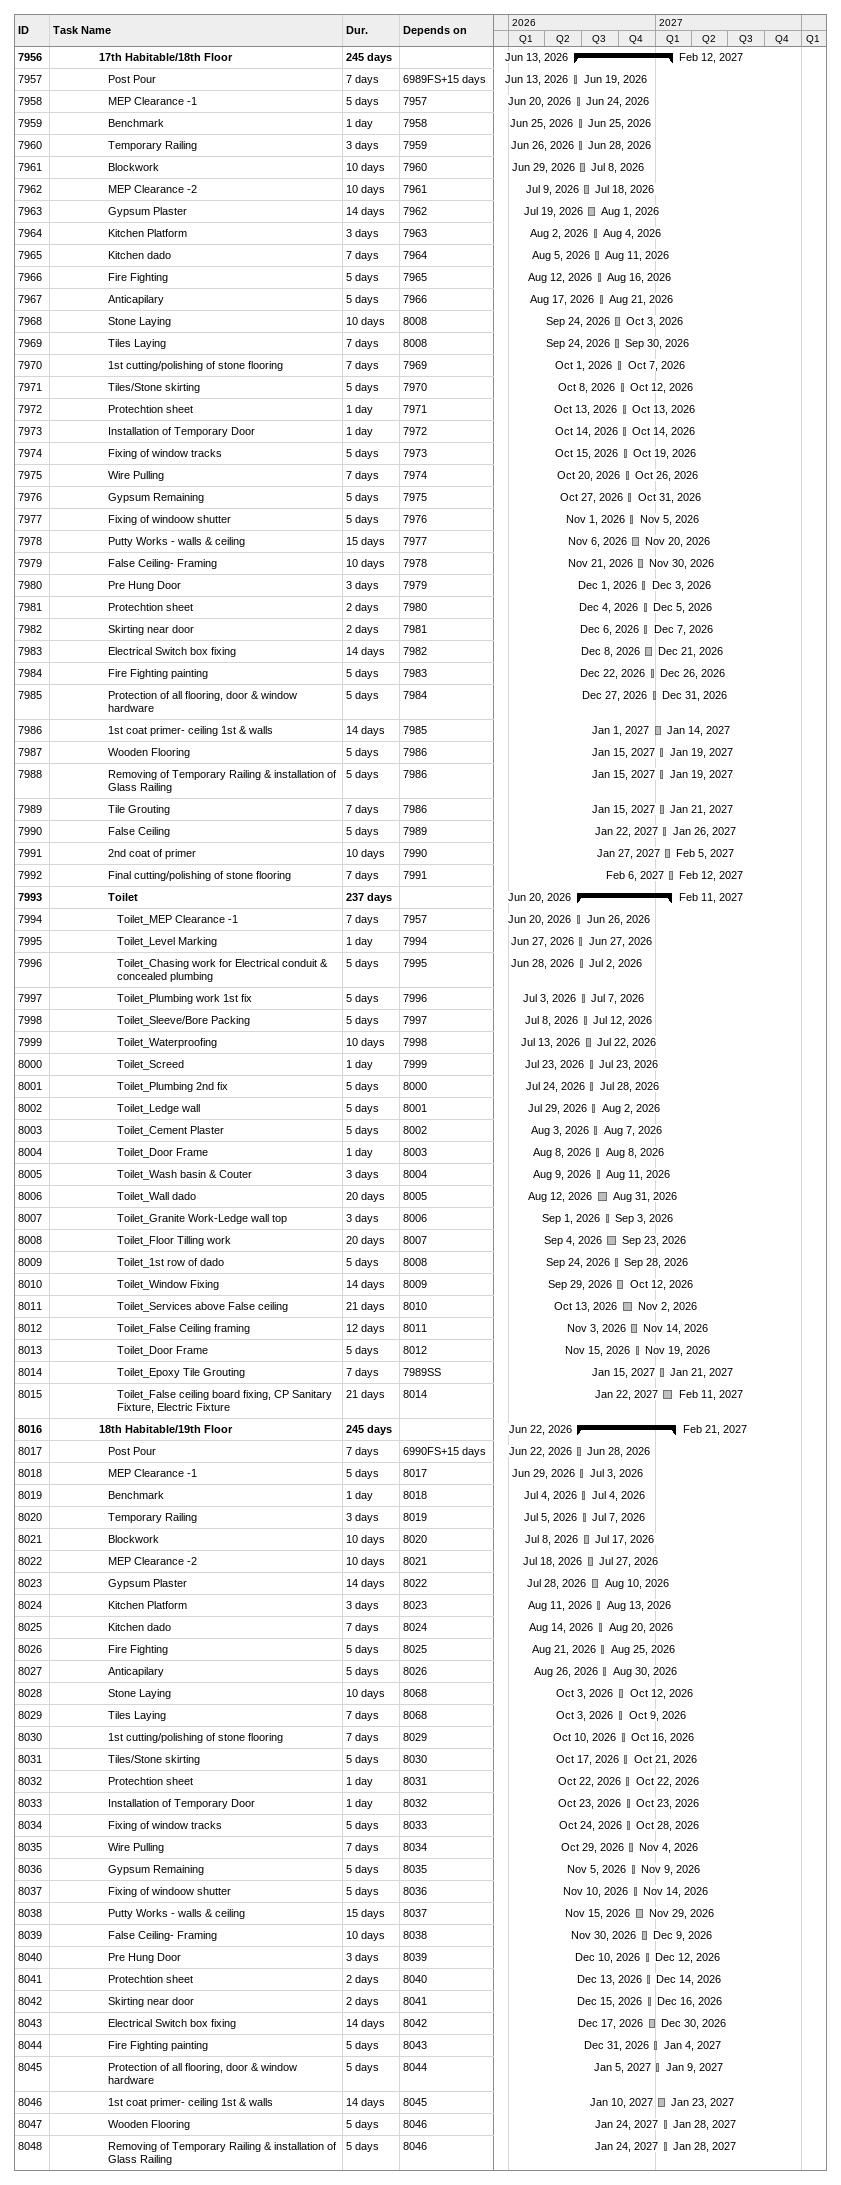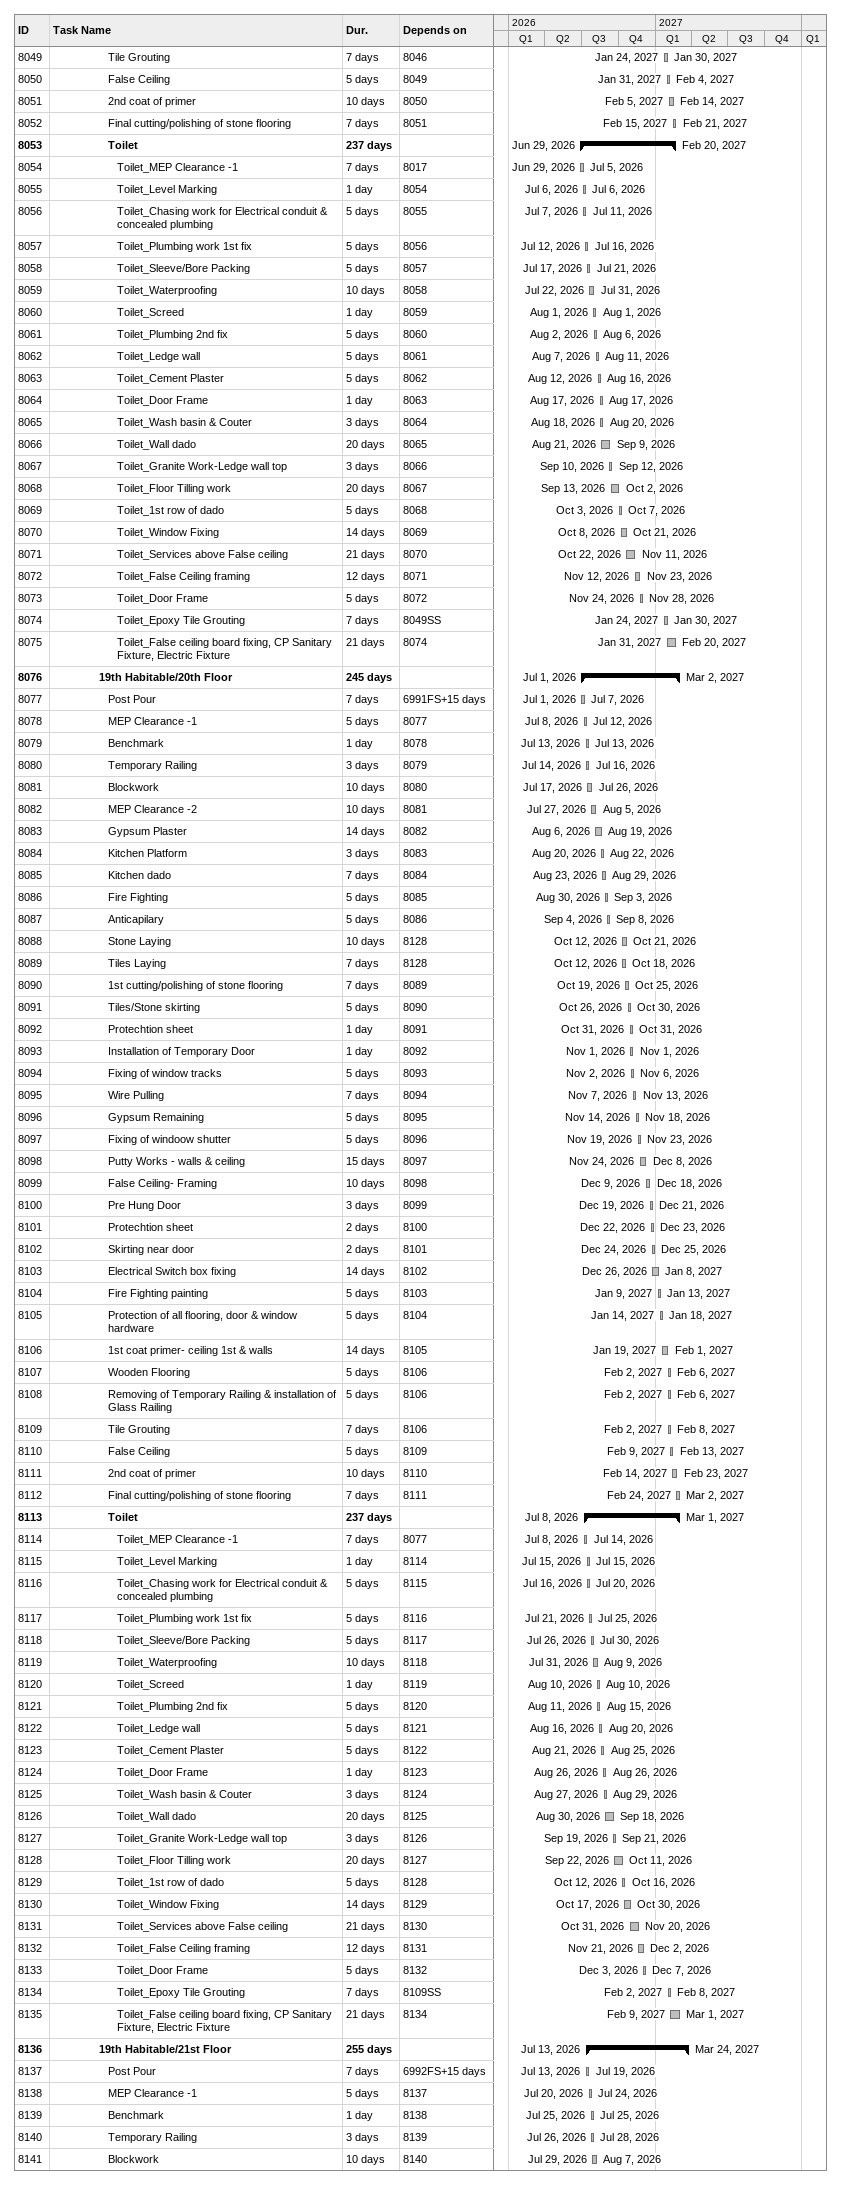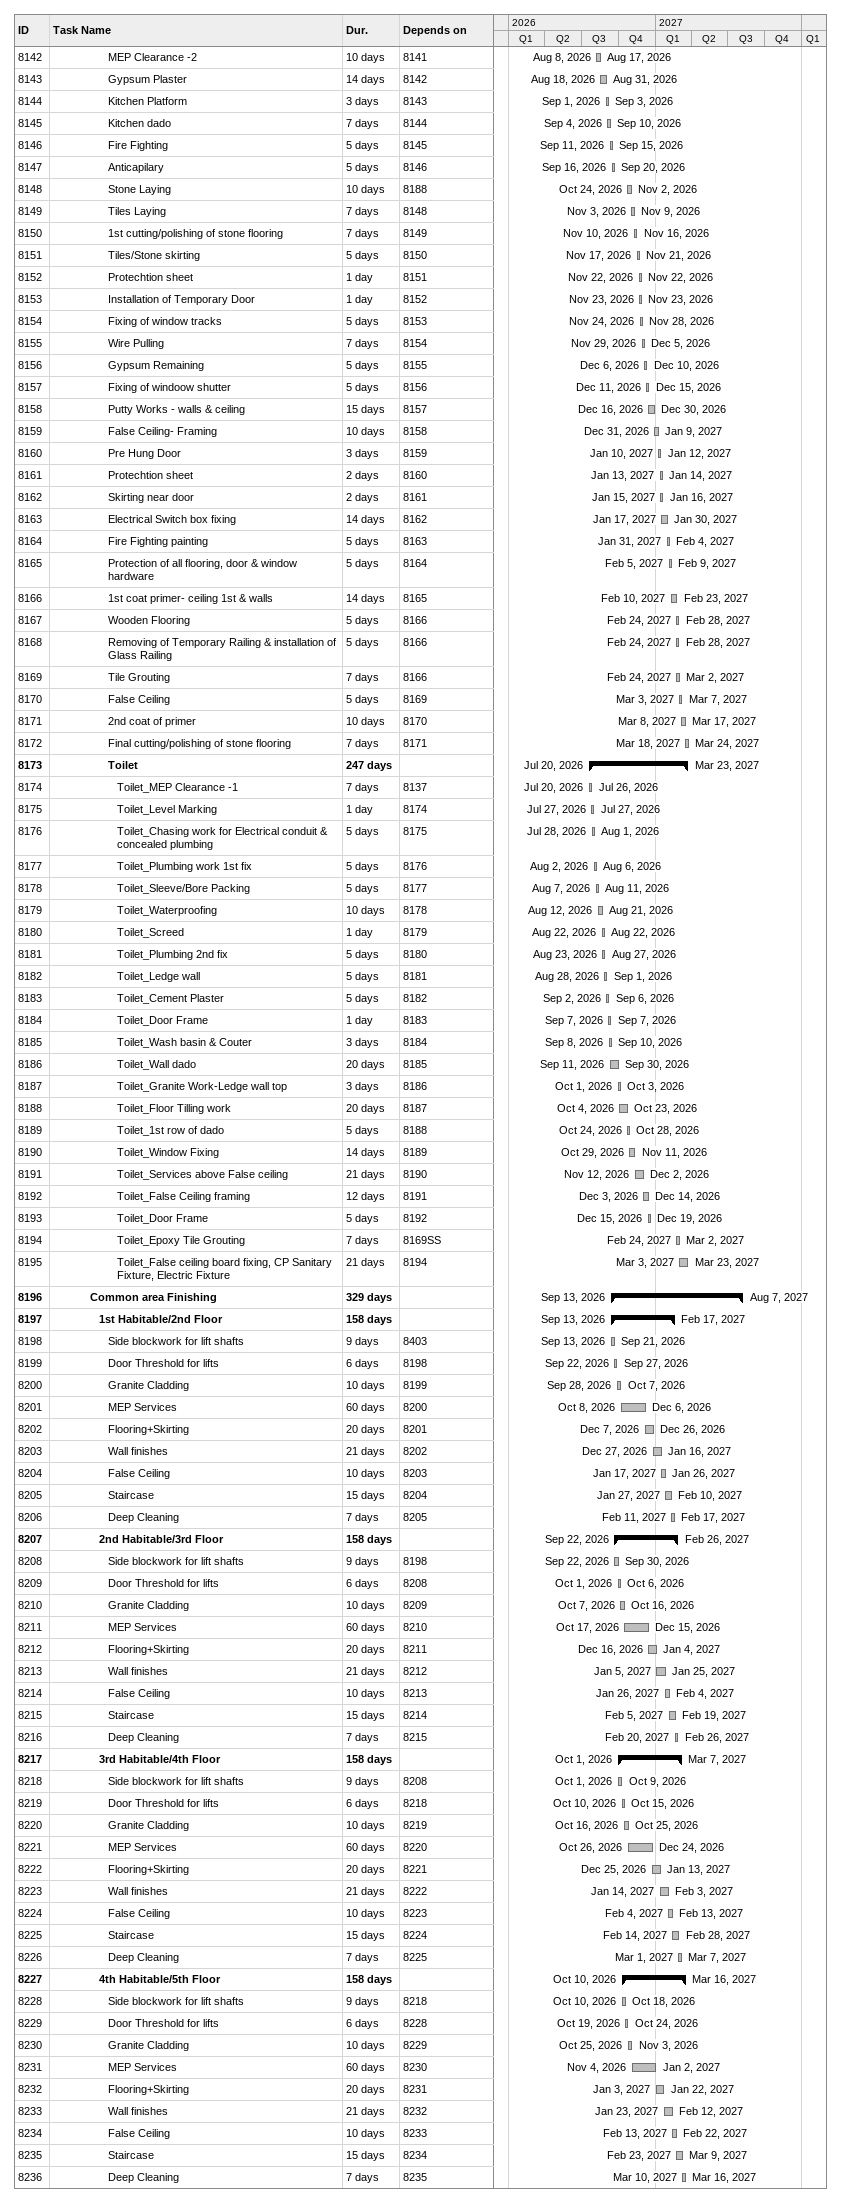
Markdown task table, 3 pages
| ID | Level | Task | Duration | Start | Finish | Predecessors |
|---|---|---|---|---|---|---|
| 7956 | 6 | **17th Habitable/18th Floor** | 245d | 2026-06-13 | 2027-02-12 |  |
| 7957 | 7 | Post Pour | 7d | 2026-06-13 | 2026-06-19 | 6989FS+15d |
| 7958 | 7 | MEP Clearance -1 | 5d | 2026-06-20 | 2026-06-24 | 7957 |
| 7959 | 7 | Benchmark | 1d | 2026-06-25 | 2026-06-25 | 7958 |
| 7960 | 7 | Temporary Railing | 3d | 2026-06-26 | 2026-06-28 | 7959 |
| 7961 | 7 | Blockwork | 10d | 2026-06-29 | 2026-07-08 | 7960 |
| 7962 | 7 | MEP Clearance -2 | 10d | 2026-07-09 | 2026-07-18 | 7961 |
| 7963 | 7 | Gypsum Plaster | 14d | 2026-07-19 | 2026-08-01 | 7962 |
| 7964 | 7 | Kitchen Platform | 3d | 2026-08-02 | 2026-08-04 | 7963 |
| 7965 | 7 | Kitchen dado | 7d | 2026-08-05 | 2026-08-11 | 7964 |
| 7966 | 7 | Fire Fighting | 5d | 2026-08-12 | 2026-08-16 | 7965 |
| 7967 | 7 | Anticapilary | 5d | 2026-08-17 | 2026-08-21 | 7966 |
| 7968 | 7 | Stone Laying | 10d | 2026-09-24 | 2026-10-03 | 8008 |
| 7969 | 7 | Tiles Laying | 7d | 2026-09-24 | 2026-09-30 | 8008 |
| 7970 | 7 | 1st cutting/polishing of stone flooring | 7d | 2026-10-01 | 2026-10-07 | 7969 |
| 7971 | 7 | Tiles/Stone skirting | 5d | 2026-10-08 | 2026-10-12 | 7970 |
| 7972 | 7 | Protechtion sheet | 1d | 2026-10-13 | 2026-10-13 | 7971 |
| 7973 | 7 | Installation of Temporary Door | 1d | 2026-10-14 | 2026-10-14 | 7972 |
| 7974 | 7 | Fixing of window tracks | 5d | 2026-10-15 | 2026-10-19 | 7973 |
| 7975 | 7 | Wire Pulling | 7d | 2026-10-20 | 2026-10-26 | 7974 |
| 7976 | 7 | Gypsum Remaining | 5d | 2026-10-27 | 2026-10-31 | 7975 |
| 7977 | 7 | Fixing of windoow shutter | 5d | 2026-11-01 | 2026-11-05 | 7976 |
| 7978 | 7 | Putty Works - walls & ceiling | 15d | 2026-11-06 | 2026-11-20 | 7977 |
| 7979 | 7 | False Ceiling- Framing | 10d | 2026-11-21 | 2026-11-30 | 7978 |
| 7980 | 7 | Pre Hung Door | 3d | 2026-12-01 | 2026-12-03 | 7979 |
| 7981 | 7 | Protechtion sheet | 2d | 2026-12-04 | 2026-12-05 | 7980 |
| 7982 | 7 | Skirting near door | 2d | 2026-12-06 | 2026-12-07 | 7981 |
| 7983 | 7 | Electrical Switch box fixing | 14d | 2026-12-08 | 2026-12-21 | 7982 |
| 7984 | 7 | Fire Fighting painting | 5d | 2026-12-22 | 2026-12-26 | 7983 |
| 7985 | 7 | Protection of all flooring, door & window hardware | 5d | 2026-12-27 | 2026-12-31 | 7984 |
| 7986 | 7 | 1st coat primer- ceiling 1st & walls | 14d | 2027-01-01 | 2027-01-14 | 7985 |
| 7987 | 7 | Wooden Flooring | 5d | 2027-01-15 | 2027-01-19 | 7986 |
| 7988 | 7 | Removing of Temporary Railing & installation of Glass Railing | 5d | 2027-01-15 | 2027-01-19 | 7986 |
| 7989 | 7 | Tile Grouting | 7d | 2027-01-15 | 2027-01-21 | 7986 |
| 7990 | 7 | False Ceiling | 5d | 2027-01-22 | 2027-01-26 | 7989 |
| 7991 | 7 | 2nd coat of primer | 10d | 2027-01-27 | 2027-02-05 | 7990 |
| 7992 | 7 | Final cutting/polishing of stone flooring | 7d | 2027-02-06 | 2027-02-12 | 7991 |
| 7993 | 7 | **Toilet** | 237d | 2026-06-20 | 2027-02-11 |  |
| 7994 | 8 | Toilet_MEP Clearance -1 | 7d | 2026-06-20 | 2026-06-26 | 7957 |
| 7995 | 8 | Toilet_Level Marking | 1d | 2026-06-27 | 2026-06-27 | 7994 |
| 7996 | 8 | Toilet_Chasing work for Electrical conduit & concealed plumbing | 5d | 2026-06-28 | 2026-07-02 | 7995 |
| 7997 | 8 | Toilet_Plumbing work 1st fix | 5d | 2026-07-03 | 2026-07-07 | 7996 |
| 7998 | 8 | Toilet_Sleeve/Bore Packing | 5d | 2026-07-08 | 2026-07-12 | 7997 |
| 7999 | 8 | Toilet_Waterproofing | 10d | 2026-07-13 | 2026-07-22 | 7998 |
| 8000 | 8 | Toilet_Screed | 1d | 2026-07-23 | 2026-07-23 | 7999 |
| 8001 | 8 | Toilet_Plumbing 2nd fix | 5d | 2026-07-24 | 2026-07-28 | 8000 |
| 8002 | 8 | Toilet_Ledge wall | 5d | 2026-07-29 | 2026-08-02 | 8001 |
| 8003 | 8 | Toilet_Cement Plaster | 5d | 2026-08-03 | 2026-08-07 | 8002 |
| 8004 | 8 | Toilet_Door Frame | 1d | 2026-08-08 | 2026-08-08 | 8003 |
| 8005 | 8 | Toilet_Wash basin & Couter | 3d | 2026-08-09 | 2026-08-11 | 8004 |
| 8006 | 8 | Toilet_Wall dado | 20d | 2026-08-12 | 2026-08-31 | 8005 |
| 8007 | 8 | Toilet_Granite Work-Ledge wall top | 3d | 2026-09-01 | 2026-09-03 | 8006 |
| 8008 | 8 | Toilet_Floor Tilling work | 20d | 2026-09-04 | 2026-09-23 | 8007 |
| 8009 | 8 | Toilet_1st row of dado | 5d | 2026-09-24 | 2026-09-28 | 8008 |
| 8010 | 8 | Toilet_Window Fixing | 14d | 2026-09-29 | 2026-10-12 | 8009 |
| 8011 | 8 | Toilet_Services above False ceiling | 21d | 2026-10-13 | 2026-11-02 | 8010 |
| 8012 | 8 | Toilet_False Ceiling framing | 12d | 2026-11-03 | 2026-11-14 | 8011 |
| 8013 | 8 | Toilet_Door Frame | 5d | 2026-11-15 | 2026-11-19 | 8012 |
| 8014 | 8 | Toilet_Epoxy Tile Grouting | 7d | 2027-01-15 | 2027-01-21 | 7989SS |
| 8015 | 8 | Toilet_False ceiling board fixing, CP Sanitary Fixture, Electric Fixture | 21d | 2027-01-22 | 2027-02-11 | 8014 |
| 8016 | 6 | **18th Habitable/19th Floor** | 245d | 2026-06-22 | 2027-02-21 |  |
| 8017 | 7 | Post Pour | 7d | 2026-06-22 | 2026-06-28 | 6990FS+15d |
| 8018 | 7 | MEP Clearance -1 | 5d | 2026-06-29 | 2026-07-03 | 8017 |
| 8019 | 7 | Benchmark | 1d | 2026-07-04 | 2026-07-04 | 8018 |
| 8020 | 7 | Temporary Railing | 3d | 2026-07-05 | 2026-07-07 | 8019 |
| 8021 | 7 | Blockwork | 10d | 2026-07-08 | 2026-07-17 | 8020 |
| 8022 | 7 | MEP Clearance -2 | 10d | 2026-07-18 | 2026-07-27 | 8021 |
| 8023 | 7 | Gypsum Plaster | 14d | 2026-07-28 | 2026-08-10 | 8022 |
| 8024 | 7 | Kitchen Platform | 3d | 2026-08-11 | 2026-08-13 | 8023 |
| 8025 | 7 | Kitchen dado | 7d | 2026-08-14 | 2026-08-20 | 8024 |
| 8026 | 7 | Fire Fighting | 5d | 2026-08-21 | 2026-08-25 | 8025 |
| 8027 | 7 | Anticapilary | 5d | 2026-08-26 | 2026-08-30 | 8026 |
| 8028 | 7 | Stone Laying | 10d | 2026-10-03 | 2026-10-12 | 8068 |
| 8029 | 7 | Tiles Laying | 7d | 2026-10-03 | 2026-10-09 | 8068 |
| 8030 | 7 | 1st cutting/polishing of stone flooring | 7d | 2026-10-10 | 2026-10-16 | 8029 |
| 8031 | 7 | Tiles/Stone skirting | 5d | 2026-10-17 | 2026-10-21 | 8030 |
| 8032 | 7 | Protechtion sheet | 1d | 2026-10-22 | 2026-10-22 | 8031 |
| 8033 | 7 | Installation of Temporary Door | 1d | 2026-10-23 | 2026-10-23 | 8032 |
| 8034 | 7 | Fixing of window tracks | 5d | 2026-10-24 | 2026-10-28 | 8033 |
| 8035 | 7 | Wire Pulling | 7d | 2026-10-29 | 2026-11-04 | 8034 |
| 8036 | 7 | Gypsum Remaining | 5d | 2026-11-05 | 2026-11-09 | 8035 |
| 8037 | 7 | Fixing of windoow shutter | 5d | 2026-11-10 | 2026-11-14 | 8036 |
| 8038 | 7 | Putty Works - walls & ceiling | 15d | 2026-11-15 | 2026-11-29 | 8037 |
| 8039 | 7 | False Ceiling- Framing | 10d | 2026-11-30 | 2026-12-09 | 8038 |
| 8040 | 7 | Pre Hung Door | 3d | 2026-12-10 | 2026-12-12 | 8039 |
| 8041 | 7 | Protechtion sheet | 2d | 2026-12-13 | 2026-12-14 | 8040 |
| 8042 | 7 | Skirting near door | 2d | 2026-12-15 | 2026-12-16 | 8041 |
| 8043 | 7 | Electrical Switch box fixing | 14d | 2026-12-17 | 2026-12-30 | 8042 |
| 8044 | 7 | Fire Fighting painting | 5d | 2026-12-31 | 2027-01-04 | 8043 |
| 8045 | 7 | Protection of all flooring, door & window hardware | 5d | 2027-01-05 | 2027-01-09 | 8044 |
| 8046 | 7 | 1st coat primer- ceiling 1st & walls | 14d | 2027-01-10 | 2027-01-23 | 8045 |
| 8047 | 7 | Wooden Flooring | 5d | 2027-01-24 | 2027-01-28 | 8046 |
| 8048 | 7 | Removing of Temporary Railing & installation of Glass Railing | 5d | 2027-01-24 | 2027-01-28 | 8046 |
| 8049 | 7 | Tile Grouting | 7d | 2027-01-24 | 2027-01-30 | 8046 |
| 8050 | 7 | False Ceiling | 5d | 2027-01-31 | 2027-02-04 | 8049 |
| 8051 | 7 | 2nd coat of primer | 10d | 2027-02-05 | 2027-02-14 | 8050 |
| 8052 | 7 | Final cutting/polishing of stone flooring | 7d | 2027-02-15 | 2027-02-21 | 8051 |
| 8053 | 7 | **Toilet** | 237d | 2026-06-29 | 2027-02-20 |  |
| 8054 | 8 | Toilet_MEP Clearance -1 | 7d | 2026-06-29 | 2026-07-05 | 8017 |
| 8055 | 8 | Toilet_Level Marking | 1d | 2026-07-06 | 2026-07-06 | 8054 |
| 8056 | 8 | Toilet_Chasing work for Electrical conduit & concealed plumbing | 5d | 2026-07-07 | 2026-07-11 | 8055 |
| 8057 | 8 | Toilet_Plumbing work 1st fix | 5d | 2026-07-12 | 2026-07-16 | 8056 |
| 8058 | 8 | Toilet_Sleeve/Bore Packing | 5d | 2026-07-17 | 2026-07-21 | 8057 |
| 8059 | 8 | Toilet_Waterproofing | 10d | 2026-07-22 | 2026-07-31 | 8058 |
| 8060 | 8 | Toilet_Screed | 1d | 2026-08-01 | 2026-08-01 | 8059 |
| 8061 | 8 | Toilet_Plumbing 2nd fix | 5d | 2026-08-02 | 2026-08-06 | 8060 |
| 8062 | 8 | Toilet_Ledge wall | 5d | 2026-08-07 | 2026-08-11 | 8061 |
| 8063 | 8 | Toilet_Cement Plaster | 5d | 2026-08-12 | 2026-08-16 | 8062 |
| 8064 | 8 | Toilet_Door Frame | 1d | 2026-08-17 | 2026-08-17 | 8063 |
| 8065 | 8 | Toilet_Wash basin & Couter | 3d | 2026-08-18 | 2026-08-20 | 8064 |
| 8066 | 8 | Toilet_Wall dado | 20d | 2026-08-21 | 2026-09-09 | 8065 |
| 8067 | 8 | Toilet_Granite Work-Ledge wall top | 3d | 2026-09-10 | 2026-09-12 | 8066 |
| 8068 | 8 | Toilet_Floor Tilling work | 20d | 2026-09-13 | 2026-10-02 | 8067 |
| 8069 | 8 | Toilet_1st row of dado | 5d | 2026-10-03 | 2026-10-07 | 8068 |
| 8070 | 8 | Toilet_Window Fixing | 14d | 2026-10-08 | 2026-10-21 | 8069 |
| 8071 | 8 | Toilet_Services above False ceiling | 21d | 2026-10-22 | 2026-11-11 | 8070 |
| 8072 | 8 | Toilet_False Ceiling framing | 12d | 2026-11-12 | 2026-11-23 | 8071 |
| 8073 | 8 | Toilet_Door Frame | 5d | 2026-11-24 | 2026-11-28 | 8072 |
| 8074 | 8 | Toilet_Epoxy Tile Grouting | 7d | 2027-01-24 | 2027-01-30 | 8049SS |
| 8075 | 8 | Toilet_False ceiling board fixing, CP Sanitary Fixture, Electric Fixture | 21d | 2027-01-31 | 2027-02-20 | 8074 |
| 8076 | 6 | **19th Habitable/20th Floor** | 245d | 2026-07-01 | 2027-03-02 |  |
| 8077 | 7 | Post Pour | 7d | 2026-07-01 | 2026-07-07 | 6991FS+15d |
| 8078 | 7 | MEP Clearance -1 | 5d | 2026-07-08 | 2026-07-12 | 8077 |
| 8079 | 7 | Benchmark | 1d | 2026-07-13 | 2026-07-13 | 8078 |
| 8080 | 7 | Temporary Railing | 3d | 2026-07-14 | 2026-07-16 | 8079 |
| 8081 | 7 | Blockwork | 10d | 2026-07-17 | 2026-07-26 | 8080 |
| 8082 | 7 | MEP Clearance -2 | 10d | 2026-07-27 | 2026-08-05 | 8081 |
| 8083 | 7 | Gypsum Plaster | 14d | 2026-08-06 | 2026-08-19 | 8082 |
| 8084 | 7 | Kitchen Platform | 3d | 2026-08-20 | 2026-08-22 | 8083 |
| 8085 | 7 | Kitchen dado | 7d | 2026-08-23 | 2026-08-29 | 8084 |
| 8086 | 7 | Fire Fighting | 5d | 2026-08-30 | 2026-09-03 | 8085 |
| 8087 | 7 | Anticapilary | 5d | 2026-09-04 | 2026-09-08 | 8086 |
| 8088 | 7 | Stone Laying | 10d | 2026-10-12 | 2026-10-21 | 8128 |
| 8089 | 7 | Tiles Laying | 7d | 2026-10-12 | 2026-10-18 | 8128 |
| 8090 | 7 | 1st cutting/polishing of stone flooring | 7d | 2026-10-19 | 2026-10-25 | 8089 |
| 8091 | 7 | Tiles/Stone skirting | 5d | 2026-10-26 | 2026-10-30 | 8090 |
| 8092 | 7 | Protechtion sheet | 1d | 2026-10-31 | 2026-10-31 | 8091 |
| 8093 | 7 | Installation of Temporary Door | 1d | 2026-11-01 | 2026-11-01 | 8092 |
| 8094 | 7 | Fixing of window tracks | 5d | 2026-11-02 | 2026-11-06 | 8093 |
| 8095 | 7 | Wire Pulling | 7d | 2026-11-07 | 2026-11-13 | 8094 |
| 8096 | 7 | Gypsum Remaining | 5d | 2026-11-14 | 2026-11-18 | 8095 |
| 8097 | 7 | Fixing of windoow shutter | 5d | 2026-11-19 | 2026-11-23 | 8096 |
| 8098 | 7 | Putty Works - walls & ceiling | 15d | 2026-11-24 | 2026-12-08 | 8097 |
| 8099 | 7 | False Ceiling- Framing | 10d | 2026-12-09 | 2026-12-18 | 8098 |
| 8100 | 7 | Pre Hung Door | 3d | 2026-12-19 | 2026-12-21 | 8099 |
| 8101 | 7 | Protechtion sheet | 2d | 2026-12-22 | 2026-12-23 | 8100 |
| 8102 | 7 | Skirting near door | 2d | 2026-12-24 | 2026-12-25 | 8101 |
| 8103 | 7 | Electrical Switch box fixing | 14d | 2026-12-26 | 2027-01-08 | 8102 |
| 8104 | 7 | Fire Fighting painting | 5d | 2027-01-09 | 2027-01-13 | 8103 |
| 8105 | 7 | Protection of all flooring, door & window hardware | 5d | 2027-01-14 | 2027-01-18 | 8104 |
| 8106 | 7 | 1st coat primer- ceiling 1st & walls | 14d | 2027-01-19 | 2027-02-01 | 8105 |
| 8107 | 7 | Wooden Flooring | 5d | 2027-02-02 | 2027-02-06 | 8106 |
| 8108 | 7 | Removing of Temporary Railing & installation of Glass Railing | 5d | 2027-02-02 | 2027-02-06 | 8106 |
| 8109 | 7 | Tile Grouting | 7d | 2027-02-02 | 2027-02-08 | 8106 |
| 8110 | 7 | False Ceiling | 5d | 2027-02-09 | 2027-02-13 | 8109 |
| 8111 | 7 | 2nd coat of primer | 10d | 2027-02-14 | 2027-02-23 | 8110 |
| 8112 | 7 | Final cutting/polishing of stone flooring | 7d | 2027-02-24 | 2027-03-02 | 8111 |
| 8113 | 7 | **Toilet** | 237d | 2026-07-08 | 2027-03-01 |  |
| 8114 | 8 | Toilet_MEP Clearance -1 | 7d | 2026-07-08 | 2026-07-14 | 8077 |
| 8115 | 8 | Toilet_Level Marking | 1d | 2026-07-15 | 2026-07-15 | 8114 |
| 8116 | 8 | Toilet_Chasing work for Electrical conduit & concealed plumbing | 5d | 2026-07-16 | 2026-07-20 | 8115 |
| 8117 | 8 | Toilet_Plumbing work 1st fix | 5d | 2026-07-21 | 2026-07-25 | 8116 |
| 8118 | 8 | Toilet_Sleeve/Bore Packing | 5d | 2026-07-26 | 2026-07-30 | 8117 |
| 8119 | 8 | Toilet_Waterproofing | 10d | 2026-07-31 | 2026-08-09 | 8118 |
| 8120 | 8 | Toilet_Screed | 1d | 2026-08-10 | 2026-08-10 | 8119 |
| 8121 | 8 | Toilet_Plumbing 2nd fix | 5d | 2026-08-11 | 2026-08-15 | 8120 |
| 8122 | 8 | Toilet_Ledge wall | 5d | 2026-08-16 | 2026-08-20 | 8121 |
| 8123 | 8 | Toilet_Cement Plaster | 5d | 2026-08-21 | 2026-08-25 | 8122 |
| 8124 | 8 | Toilet_Door Frame | 1d | 2026-08-26 | 2026-08-26 | 8123 |
| 8125 | 8 | Toilet_Wash basin & Couter | 3d | 2026-08-27 | 2026-08-29 | 8124 |
| 8126 | 8 | Toilet_Wall dado | 20d | 2026-08-30 | 2026-09-18 | 8125 |
| 8127 | 8 | Toilet_Granite Work-Ledge wall top | 3d | 2026-09-19 | 2026-09-21 | 8126 |
| 8128 | 8 | Toilet_Floor Tilling work | 20d | 2026-09-22 | 2026-10-11 | 8127 |
| 8129 | 8 | Toilet_1st row of dado | 5d | 2026-10-12 | 2026-10-16 | 8128 |
| 8130 | 8 | Toilet_Window Fixing | 14d | 2026-10-17 | 2026-10-30 | 8129 |
| 8131 | 8 | Toilet_Services above False ceiling | 21d | 2026-10-31 | 2026-11-20 | 8130 |
| 8132 | 8 | Toilet_False Ceiling framing | 12d | 2026-11-21 | 2026-12-02 | 8131 |
| 8133 | 8 | Toilet_Door Frame | 5d | 2026-12-03 | 2026-12-07 | 8132 |
| 8134 | 8 | Toilet_Epoxy Tile Grouting | 7d | 2027-02-02 | 2027-02-08 | 8109SS |
| 8135 | 8 | Toilet_False ceiling board fixing, CP Sanitary Fixture, Electric Fixture | 21d | 2027-02-09 | 2027-03-01 | 8134 |
| 8136 | 6 | **19th Habitable/21st Floor** | 255d | 2026-07-13 | 2027-03-24 |  |
| 8137 | 7 | Post Pour | 7d | 2026-07-13 | 2026-07-19 | 6992FS+15d |
| 8138 | 7 | MEP Clearance -1 | 5d | 2026-07-20 | 2026-07-24 | 8137 |
| 8139 | 7 | Benchmark | 1d | 2026-07-25 | 2026-07-25 | 8138 |
| 8140 | 7 | Temporary Railing | 3d | 2026-07-26 | 2026-07-28 | 8139 |
| 8141 | 7 | Blockwork | 10d | 2026-07-29 | 2026-08-07 | 8140 |
| 8142 | 7 | MEP Clearance -2 | 10d | 2026-08-08 | 2026-08-17 | 8141 |
| 8143 | 7 | Gypsum Plaster | 14d | 2026-08-18 | 2026-08-31 | 8142 |
| 8144 | 7 | Kitchen Platform | 3d | 2026-09-01 | 2026-09-03 | 8143 |
| 8145 | 7 | Kitchen dado | 7d | 2026-09-04 | 2026-09-10 | 8144 |
| 8146 | 7 | Fire Fighting | 5d | 2026-09-11 | 2026-09-15 | 8145 |
| 8147 | 7 | Anticapilary | 5d | 2026-09-16 | 2026-09-20 | 8146 |
| 8148 | 7 | Stone Laying | 10d | 2026-10-24 | 2026-11-02 | 8188 |
| 8149 | 7 | Tiles Laying | 7d | 2026-11-03 | 2026-11-09 | 8148 |
| 8150 | 7 | 1st cutting/polishing of stone flooring | 7d | 2026-11-10 | 2026-11-16 | 8149 |
| 8151 | 7 | Tiles/Stone skirting | 5d | 2026-11-17 | 2026-11-21 | 8150 |
| 8152 | 7 | Protechtion sheet | 1d | 2026-11-22 | 2026-11-22 | 8151 |
| 8153 | 7 | Installation of Temporary Door | 1d | 2026-11-23 | 2026-11-23 | 8152 |
| 8154 | 7 | Fixing of window tracks | 5d | 2026-11-24 | 2026-11-28 | 8153 |
| 8155 | 7 | Wire Pulling | 7d | 2026-11-29 | 2026-12-05 | 8154 |
| 8156 | 7 | Gypsum Remaining | 5d | 2026-12-06 | 2026-12-10 | 8155 |
| 8157 | 7 | Fixing of windoow shutter | 5d | 2026-12-11 | 2026-12-15 | 8156 |
| 8158 | 7 | Putty Works - walls & ceiling | 15d | 2026-12-16 | 2026-12-30 | 8157 |
| 8159 | 7 | False Ceiling- Framing | 10d | 2026-12-31 | 2027-01-09 | 8158 |
| 8160 | 7 | Pre Hung Door | 3d | 2027-01-10 | 2027-01-12 | 8159 |
| 8161 | 7 | Protechtion sheet | 2d | 2027-01-13 | 2027-01-14 | 8160 |
| 8162 | 7 | Skirting near door | 2d | 2027-01-15 | 2027-01-16 | 8161 |
| 8163 | 7 | Electrical Switch box fixing | 14d | 2027-01-17 | 2027-01-30 | 8162 |
| 8164 | 7 | Fire Fighting painting | 5d | 2027-01-31 | 2027-02-04 | 8163 |
| 8165 | 7 | Protection of all flooring, door & window hardware | 5d | 2027-02-05 | 2027-02-09 | 8164 |
| 8166 | 7 | 1st coat primer- ceiling 1st & walls | 14d | 2027-02-10 | 2027-02-23 | 8165 |
| 8167 | 7 | Wooden Flooring | 5d | 2027-02-24 | 2027-02-28 | 8166 |
| 8168 | 7 | Removing of Temporary Railing & installation of Glass Railing | 5d | 2027-02-24 | 2027-02-28 | 8166 |
| 8169 | 7 | Tile Grouting | 7d | 2027-02-24 | 2027-03-02 | 8166 |
| 8170 | 7 | False Ceiling | 5d | 2027-03-03 | 2027-03-07 | 8169 |
| 8171 | 7 | 2nd coat of primer | 10d | 2027-03-08 | 2027-03-17 | 8170 |
| 8172 | 7 | Final cutting/polishing of stone flooring | 7d | 2027-03-18 | 2027-03-24 | 8171 |
| 8173 | 7 | **Toilet** | 247d | 2026-07-20 | 2027-03-23 |  |
| 8174 | 8 | Toilet_MEP Clearance -1 | 7d | 2026-07-20 | 2026-07-26 | 8137 |
| 8175 | 8 | Toilet_Level Marking | 1d | 2026-07-27 | 2026-07-27 | 8174 |
| 8176 | 8 | Toilet_Chasing work for Electrical conduit & concealed plumbing | 5d | 2026-07-28 | 2026-08-01 | 8175 |
| 8177 | 8 | Toilet_Plumbing work 1st fix | 5d | 2026-08-02 | 2026-08-06 | 8176 |
| 8178 | 8 | Toilet_Sleeve/Bore Packing | 5d | 2026-08-07 | 2026-08-11 | 8177 |
| 8179 | 8 | Toilet_Waterproofing | 10d | 2026-08-12 | 2026-08-21 | 8178 |
| 8180 | 8 | Toilet_Screed | 1d | 2026-08-22 | 2026-08-22 | 8179 |
| 8181 | 8 | Toilet_Plumbing 2nd fix | 5d | 2026-08-23 | 2026-08-27 | 8180 |
| 8182 | 8 | Toilet_Ledge wall | 5d | 2026-08-28 | 2026-09-01 | 8181 |
| 8183 | 8 | Toilet_Cement Plaster | 5d | 2026-09-02 | 2026-09-06 | 8182 |
| 8184 | 8 | Toilet_Door Frame | 1d | 2026-09-07 | 2026-09-07 | 8183 |
| 8185 | 8 | Toilet_Wash basin & Couter | 3d | 2026-09-08 | 2026-09-10 | 8184 |
| 8186 | 8 | Toilet_Wall dado | 20d | 2026-09-11 | 2026-09-30 | 8185 |
| 8187 | 8 | Toilet_Granite Work-Ledge wall top | 3d | 2026-10-01 | 2026-10-03 | 8186 |
| 8188 | 8 | Toilet_Floor Tilling work | 20d | 2026-10-04 | 2026-10-23 | 8187 |
| 8189 | 8 | Toilet_1st row of dado | 5d | 2026-10-24 | 2026-10-28 | 8188 |
| 8190 | 8 | Toilet_Window Fixing | 14d | 2026-10-29 | 2026-11-11 | 8189 |
| 8191 | 8 | Toilet_Services above False ceiling | 21d | 2026-11-12 | 2026-12-02 | 8190 |
| 8192 | 8 | Toilet_False Ceiling framing | 12d | 2026-12-03 | 2026-12-14 | 8191 |
| 8193 | 8 | Toilet_Door Frame | 5d | 2026-12-15 | 2026-12-19 | 8192 |
| 8194 | 8 | Toilet_Epoxy Tile Grouting | 7d | 2027-02-24 | 2027-03-02 | 8169SS |
| 8195 | 8 | Toilet_False ceiling board fixing, CP Sanitary Fixture, Electric Fixture | 21d | 2027-03-03 | 2027-03-23 | 8194 |
| 8196 | 5 | **Common area Finishing** | 329d | 2026-09-13 | 2027-08-07 |  |
| 8197 | 6 | **1st Habitable/2nd Floor** | 158d | 2026-09-13 | 2027-02-17 |  |
| 8198 | 7 | Side blockwork for lift shafts | 9d | 2026-09-13 | 2026-09-21 | 8403 |
| 8199 | 7 | Door Threshold for lifts | 6d | 2026-09-22 | 2026-09-27 | 8198 |
| 8200 | 7 | Granite Cladding | 10d | 2026-09-28 | 2026-10-07 | 8199 |
| 8201 | 7 | MEP Services | 60d | 2026-10-08 | 2026-12-06 | 8200 |
| 8202 | 7 | Flooring+Skirting | 20d | 2026-12-07 | 2026-12-26 | 8201 |
| 8203 | 7 | Wall finishes | 21d | 2026-12-27 | 2027-01-16 | 8202 |
| 8204 | 7 | False Ceiling | 10d | 2027-01-17 | 2027-01-26 | 8203 |
| 8205 | 7 | Staircase | 15d | 2027-01-27 | 2027-02-10 | 8204 |
| 8206 | 7 | Deep Cleaning | 7d | 2027-02-11 | 2027-02-17 | 8205 |
| 8207 | 6 | **2nd Habitable/3rd Floor** | 158d | 2026-09-22 | 2027-02-26 |  |
| 8208 | 7 | Side blockwork for lift shafts | 9d | 2026-09-22 | 2026-09-30 | 8198 |
| 8209 | 7 | Door Threshold for lifts | 6d | 2026-10-01 | 2026-10-06 | 8208 |
| 8210 | 7 | Granite Cladding | 10d | 2026-10-07 | 2026-10-16 | 8209 |
| 8211 | 7 | MEP Services | 60d | 2026-10-17 | 2026-12-15 | 8210 |
| 8212 | 7 | Flooring+Skirting | 20d | 2026-12-16 | 2027-01-04 | 8211 |
| 8213 | 7 | Wall finishes | 21d | 2027-01-05 | 2027-01-25 | 8212 |
| 8214 | 7 | False Ceiling | 10d | 2027-01-26 | 2027-02-04 | 8213 |
| 8215 | 7 | Staircase | 15d | 2027-02-05 | 2027-02-19 | 8214 |
| 8216 | 7 | Deep Cleaning | 7d | 2027-02-20 | 2027-02-26 | 8215 |
| 8217 | 6 | **3rd Habitable/4th Floor** | 158d | 2026-10-01 | 2027-03-07 |  |
| 8218 | 7 | Side blockwork for lift shafts | 9d | 2026-10-01 | 2026-10-09 | 8208 |
| 8219 | 7 | Door Threshold for lifts | 6d | 2026-10-10 | 2026-10-15 | 8218 |
| 8220 | 7 | Granite Cladding | 10d | 2026-10-16 | 2026-10-25 | 8219 |
| 8221 | 7 | MEP Services | 60d | 2026-10-26 | 2026-12-24 | 8220 |
| 8222 | 7 | Flooring+Skirting | 20d | 2026-12-25 | 2027-01-13 | 8221 |
| 8223 | 7 | Wall finishes | 21d | 2027-01-14 | 2027-02-03 | 8222 |
| 8224 | 7 | False Ceiling | 10d | 2027-02-04 | 2027-02-13 | 8223 |
| 8225 | 7 | Staircase | 15d | 2027-02-14 | 2027-02-28 | 8224 |
| 8226 | 7 | Deep Cleaning | 7d | 2027-03-01 | 2027-03-07 | 8225 |
| 8227 | 6 | **4th Habitable/5th Floor** | 158d | 2026-10-10 | 2027-03-16 |  |
| 8228 | 7 | Side blockwork for lift shafts | 9d | 2026-10-10 | 2026-10-18 | 8218 |
| 8229 | 7 | Door Threshold for lifts | 6d | 2026-10-19 | 2026-10-24 | 8228 |
| 8230 | 7 | Granite Cladding | 10d | 2026-10-25 | 2026-11-03 | 8229 |
| 8231 | 7 | MEP Services | 60d | 2026-11-04 | 2027-01-02 | 8230 |
| 8232 | 7 | Flooring+Skirting | 20d | 2027-01-03 | 2027-01-22 | 8231 |
| 8233 | 7 | Wall finishes | 21d | 2027-01-23 | 2027-02-12 | 8232 |
| 8234 | 7 | False Ceiling | 10d | 2027-02-13 | 2027-02-22 | 8233 |
| 8235 | 7 | Staircase | 15d | 2027-02-23 | 2027-03-09 | 8234 |
| 8236 | 7 | Deep Cleaning | 7d | 2027-03-10 | 2027-03-16 | 8235 |
